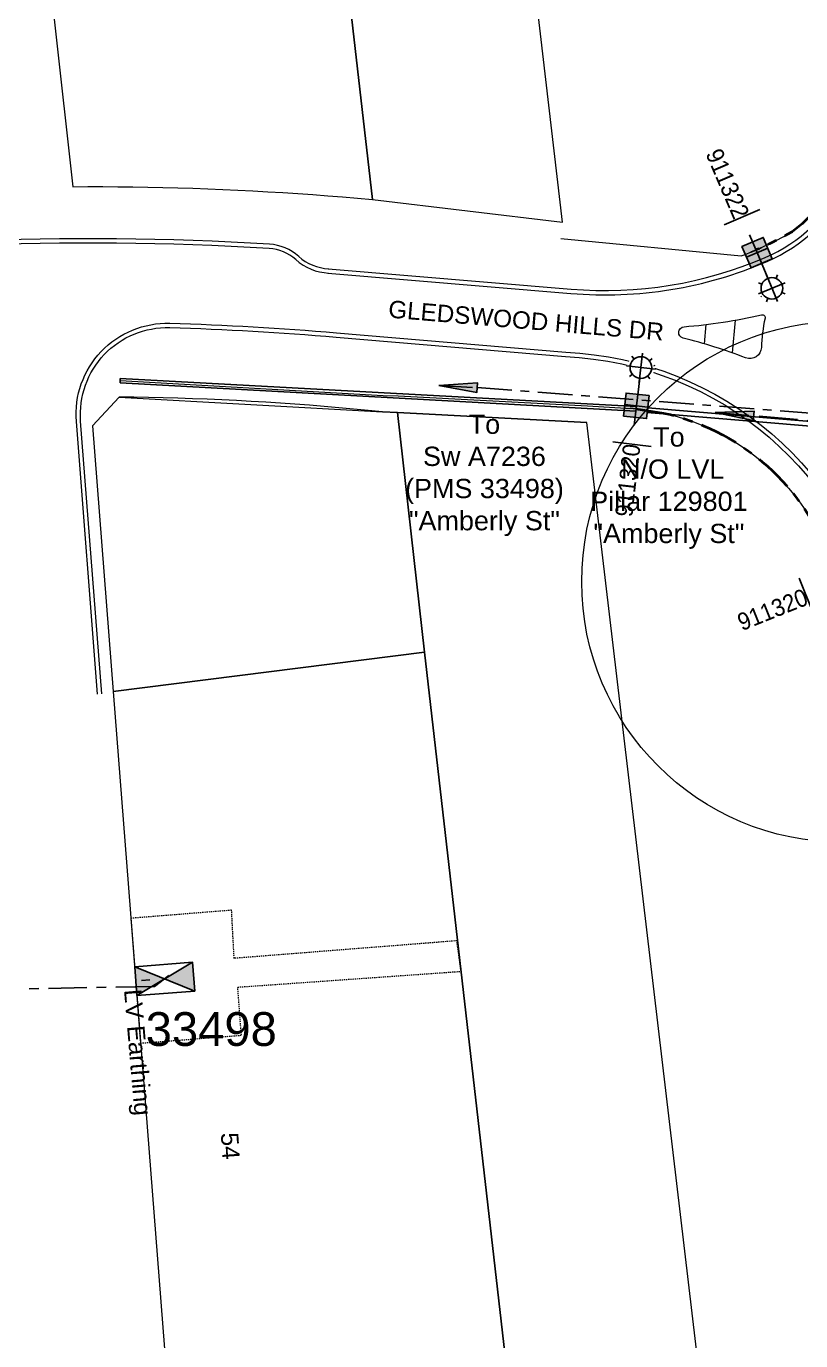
# Model space of a CAD drawing. Header units: metres. Extents: x 294745 to 296284, y 6233060 to 6235519.
# Drawn here: x 294897 to 294977.2, y 6233991.7 to 6234127.9 of the extents above; entities that cross this region are included whole.
import ezdxf
from ezdxf.enums import TextEntityAlignment as Align

# ---------------------------------------------------------------- set-up
doc = ezdxf.new("R2010")
doc.units = ezdxf.units.M
doc.set_wipeout_variables(frame=1)
for name, pattern in [('Cable Exist UG', [7, 4, -1, 1, -1]), ('DASHED', [19.05, 12.7, -6.35]), ('DOT', [6.35, 0, -6.35]), ('HIDDEN2', [0.1875, 0.125, -0.0625])]:
    doc.linetypes.add(name, pattern=pattern)
doc.layers.get('0').update_dxf_attribs({"color": 6})
doc.layers.get('Defpoints').update_dxf_attribs({"color": 250})
doc.layers.add('. Const Lines _SP', color=251, linetype='Continuous', lineweight=0, plot=False)
doc.layers.add('. Const Lines Circles _SP', color=251, linetype='Continuous', lineweight=0, plot=False)
doc.layers.add('. Const Trench (GIS)', color=7, linetype='Continuous', lineweight=0, true_color=0x990099, plot=False, transparency=0.3)
for name, color, linetype, lineweight in [('_User_HV_Final', 1, 'Continuous', 25), ('_User_LV_Exist', 5, 'Continuous', 25), ('_User_LV_Final', 5, 'Continuous', 25), ('Cadastre Land Parcels_SP_EXT', 118, 'Continuous', 15), ('Cadastre Other Property_SP_EXT', 86, 'DASHED', 15), ('Cadastre Road Names_SP_HV_LV_SL_EXT', 211, 'Continuous', 15), ('Mains_HV_EXT', 13, 'Continuous', 25), ('Mains_LV_EXT', 163, 'Continuous', 25)]:
    doc.layers.add(name, color=color, linetype=linetype, lineweight=lineweight)
for name, color, linetype in [('Duct_SP_EXT', 30, 'Continuous'), ('Equip_SP_SL_EXT', 7, 'Continuous'), ('Sub_SP_EXT', 7, 'Continuous'), ('Trench_SP_EXT', 7, 'Continuous'), ('UG_Details_SP_MISC', 7, 'Continuous')]:
    doc.layers.add(name, color=color, linetype=linetype)
doc.layers.add('Kerb_SP_Existing', color=254, linetype='Continuous', lineweight=13, transparency=0.5)
doc.styles.add('COLUMN_LABEL', font='arial.ttf', dxfattribs={"height": 2})
doc.styles.add('POLE_LABEL', font='arial.ttf', dxfattribs={"height": 2})
doc.styles.add('SL_LABEL', font='arial.ttf', dxfattribs={"height": 2})
doc.styles.get("Standard").update_dxf_attribs({"font": 'arial.ttf'})
doc.linetypes.add('Cable 3', pattern='A,5,-0.01,[">>",Standard,S=1.5,R=0,X=0,Y=-0.735],-2.4', length=7.41)

# ---------------------------------------------------------------- blocks, each defined once
blk = doc.blocks.new('SUB_PADMOUNT_EXT')
h = blk.add_hatch(color=256)
h.dxf.hatch_style = 1
h.paths.add_polyline_path([(-3, 1.5), (-3, -1.5), (0, 0)])
h = blk.add_hatch(color=256)
h.dxf.hatch_style = 1
h.paths.add_polyline_path([(3, 1.5), (0, 0), (3, -1.5)])
for p, q in [((-3, 1.5), (3, -1.5)), ((3, 1.5), (-3, -1.5))]:
    blk.add_line(p, q)
at = {"linetype": 'Continuous'}
blk.add_lwpolyline([(-3, -1.5), (3, -1.5), (3, 1.5), (-3, 1.5)], close=True, dxfattribs=at)
at = {"flags": 8}
blk.add_attdef('ASSET_NUM', text='', height=2.5, dxfattribs=at).set_placement((0, 5), align=Align.MIDDLE_CENTER)
for tag, flags, p in [('STREET_CODE', 9, (1.5, 0)), ('OPERATING_VOLTAGE', 9, (1.5, -0.4)), ('ORIENTATION', 9, (1.5, -0.6)), ('OWNED_BY', 9, (1.5, -0.8)), ('OPERATED_BY', 9, (1.5, -1)), ('CONSTRUCTED_VOLTAGE', 9, (1.5, -1.4)), ('NO_PHASES', 9, (1.5, -0.2)), ('MAINTAINED_BY', 9, (1.5, -1.2)), ('SECONDARY_VOLTAGE', 9, (1.5, -1.6)), ('STATE', 9, (1.5, -1.8)), ('SUBSTATION_TYPE', 9, (1.5, -2.2)), ('SUBURB', 9, (1.5, -2.8)), ('PARENT', 9, (1.5, -2)), ('USAGE', 9, (1.5, -2.4)), ('LEGEND', 9, (1.5, -2.6)), ('STREETNAME', 9, (1.5, -3)), ('Z', 1, (1.5, -3.6)), ('LOCATION', 9, (1.5, -3.2)), ('NOTES', 9, (1.5, -3.4))]:
    blk.add_attdef(tag, text='', height=0.2, dxfattribs=dict(flags=flags)).set_placement(p, align=Align.MIDDLE_LEFT)
blk = doc.blocks.new('*U121')
blk.add_hatch(color=256).paths.add_polyline_path([(1.2, 1.2), (-1.2, 1.2), (-1.2, -1.2), (1.2, -1.2)])
blk.add_lwpolyline([(-1.2, 1.2), (-1.2, -1.2), (1.2, -1.2), (1.2, 1.2)], close=True)
at = {"layer": 'Defpoints', "flags": 128}
for points in [[(4, 2), (4, -2)], [(0, 1.2), (0, -1.2)], [(0, 0), (2, 0)], [(0.3, 0.6), (0.3, -0.6)]]:
    blk.add_lwpolyline(points, dxfattribs=at)
at = {"style": 'COLUMN_LABEL', "width": 0.9, "flags": 8}
blk.add_attdef('ASSET_NUM', text='', height=1.8, rotation=360, dxfattribs=at).set_placement((4, 2), align=Align.MIDDLE_LEFT)
at = {"flags": 1}
blk.add_attdef('Z', (-2.35, -1.81), '', height=0.2, rotation=270, dxfattribs=at)
at = {"flags": 9}
for tag, p in [('NOTES', (-2, -1.81)), ('SUBURB', (-1.8, -1.81)), ('STREETNAME', (-1.6, -1.81)), ('LOCATION', (-1.4, -1.81)), ('LEGEND', (-1.2, -1.81)), ('USAGE', (-1, -1.81)), ('STATE', (-0.8, -1.81)), ('OWNED_BY', (-0.6, -1.81)), ('COLUMN_TYPE', (-0.4, -1.81))]:
    blk.add_attdef(tag, text='', height=0.2, rotation=270, dxfattribs=at).set_placement(p, align=Align.MIDDLE_LEFT)
for tag, style, p in [('STREET_CODE', 'COLUMN_LABEL', (-0.2, -1.81)), ('STRUCTURE_PLANT_NUMBER', 'POLE_LABEL', (0.03, -1.81))]:
    blk.add_attdef(tag, text='', height=0.2, rotation=270, dxfattribs=dict(at, style=style)).set_placement(p, align=Align.MIDDLE_LEFT)
blk = doc.blocks.new('*U153')
h = blk.add_hatch(color=256)
h.dxf.hatch_style = 1
h.paths.add_polyline_path([(-4, 0.12), (-0.02, -0.5), (0.02, 0.5)])
blk.add_line((-0.5, 0.02), (-4, 0.12))
at = {"flags": 128}
blk.add_lwpolyline([(-4, 0.12), (-0.02, -0.5), (0.02, 0.5)], close=True, dxfattribs=at)
blk.add_circle((0, 0), 0.0001)
blk = doc.blocks.new('ARROW')
h = blk.add_hatch(color=256)
h.dxf.hatch_style = 1
h.paths.add_polyline_path([(-4, 0.0001), (0, -0.4999), (0, 0.5001)])
blk.add_line((-0.5, 0.0001), (-4, 0.0001))
at = {"flags": 128}
blk.add_lwpolyline([(-4, 0.0001), (0, -0.4999), (0, 0.5001)], close=True, dxfattribs=at)
blk.add_circle((0, 0.0001), 0.0001)
blk = doc.blocks.new('*U259')
for tag, height, rotation, flags, p in [('LNUMBER', 1, 175.6221, 8, (-6.27, 9.3)), ('CONSTRUCTED_VOLTAGE', 0.01, 270, 9, (-0.01, 0)), ('CONTROL_TYPE', 0.01, 270, 9, (-0.01, 0)), ('LANTERN_PURPOSE', 0.01, 270, 9, (-0.01, 0)), ('LANTERN_TYPE', 0.01, 270, 9, (-0.01, 0)), ('NO_PHASES', 0.01, 270, 9, (-0.01, 0)), ('OPERATING_VOLTAGE', 0.01, 270, 9, (-0.01, 0)), ('ORIENTATION', 0.01, 270, 9, (-0.01, 0)), ('OWNED_BY', 0.01, 270, 9, (-0.01, 0)), ('STATE', 0.01, 270, 9, (-0.01, 0)), ('USAGE', 0.01, 270, 9, (-0.01, 0)), ('CEXIST', 0.01, 270, 9, (-0.01, 0)), ('CNEW', 0.01, 270, 9, (-0.01, 0)), ('CNUMBER', 0.01, 270, 9, (-0.01, 0)), ('CREMOVE', 0.01, 270, 9, (-0.01, 0)), ('CREPLACE', 0.01, 270, 9, (-0.01, 0)), ('LKINGHEIGHT', 0.01, 270, 9, (-0.01, 0)), ('LBRACKET', 0.01, 270, 9, (-0.01, 0)), ('LBRACKETVOCAB', 0.01, 270, 9, (-0.01, 0)), ('LCATEGORY', 0.01, 270, 9, (-0.01, 0)), ('LCHARGE1', 0.01, 270, 9, (-0.01, 0)), ('LCHARGE1PERCENT', 0.01, 270, 9, (-0.01, 0)), ('LCHARGE2', 0.01, 270, 9, (-0.01, 0)), ('LCHARGE2PERCENT', 0.01, 270, 9, (-0.01, 0)), ('LCHARGE3', 0.01, 270, 9, (-0.01, 0)), ('LCHARGE3PERCENT', 0.01, 270, 9, (-0.01, 0)), ('LEXIST', 0.01, 270, 9, (-0.01, 0)), ('LLAMP', 0.01, 270, 9, (-0.01, 0)), ('LLAMPVOCAB', 0.01, 270, 9, (-0.01, 0)), ('LMAST', 0.01, 270, 9, (-0.01, 0)), ('LMASTVOCAB', 0.01, 270, 9, (-0.01, 0)), ('LNEW', 0.01, 270, 9, (-0.01, 0)), ('LANTNUMBER', 0.01, 270, 9, (-0.01, 0)), ('LOUTREACH', 0.01, 270, 9, (-0.01, 0)), ('LOUTREACHVOCAB', 0.01, 270, 9, (-0.01, 0)), ('LRATECODE', 0.01, 270, 9, (-0.01, 0)), ('LREMOVE', 0.01, 270, 9, (-0.01, 0)), ('LREPLACE', 0.01, 270, 9, (-0.01, 0)), ('LTYPE', 0.01, 270, 9, (-0.01, 0)), ('LTYPEVOCAB', 0.01, 270, 9, (-0.01, 0)), ('LEGEND', 0.01, 270, 9, (-0.01, 0)), ('SUBURB', 0.01, 270, 9, (-0.01, 0)), ('STREETNAME', 0.01, 270, 9, (-0.01, 0)), ('LOCATION', 0.01, 270, 9, (-0.01, 0)), ('NOTES', 0.01, 270, 9, (-0.01, 0)), ('MAINTAINED_BY', 0.01, 270, 9, (-0.01, 0))]:
    blk.add_attdef(tag, text='', height=height, rotation=rotation, dxfattribs=dict(flags=flags)).set_placement(p, align=Align.MIDDLE_LEFT)
at = {"style": 'SL_LABEL', "flags": 9}
blk.add_attdef('STREET_CODE', text='', height=0.001, rotation=270, dxfattribs=at).set_placement((0, 0), align=Align.MIDDLE_LEFT)
for tag, height, flags in [('OPERATED_BY', 0.01, 9), ('Z', 0.001, 1)]:
    blk.add_attdef(tag, (-0.01, 0), '', height=height, rotation=270, dxfattribs=dict(flags=flags))
at = {"linetype": 'DOT'}
blk.add_wipeout([(-1.86, 7.96), (-2.38, 6.93), (-3.47, 6.58), (-4.49, 7.1), (-4.85, 8.19), (-4.33, 9.21), (-3.24, 9.57), (-2.22, 9.05)], dxfattribs=at)
for p, q in [((-3.47, 6.58), (-3.24, 9.57)), ((-3.27, 9.2), (-3.24, 9.57)), ((-1.86, 7.96), (-4.85, 8.19)), ((-4.48, 8.16), (-4.85, 8.19)), ((-4.33, 9.21), (-4.09, 8.93)), ((-2.22, 9.05), (-2.5, 8.81)), ((-4.49, 7.1), (-4.21, 7.34)), ((-3.47, 6.58), (-3.44, 6.95)), ((-2.38, 6.93), (-2.62, 7.22)), ((0.63, 7.77), (-2.23, 7.99))]:
    blk.add_line(p, q)
at = {"linetype": 'DOT', "flags": 128}
blk.add_lwpolyline([(-1.86, 7.96), (-2.38, 6.93), (-3.47, 6.58), (-4.49, 7.1), (-4.85, 8.19), (-4.33, 9.21), (-3.24, 9.57), (-2.22, 9.05), (-1.86, 7.96)], close=True, dxfattribs=at)
blk.add_circle((-3.35, 8.07), 1.12)
blk = doc.blocks.new('*U260')
for tag, height, rotation, flags, p in [('LNUMBER', 1, 24.6832, 8, (7.41, 9.78)), ('CONSTRUCTED_VOLTAGE', 0.01, 270, 9, (-0.01, 0)), ('CONTROL_TYPE', 0.01, 270, 9, (-0.01, 0)), ('LANTERN_PURPOSE', 0.01, 270, 9, (-0.01, 0)), ('LANTERN_TYPE', 0.01, 270, 9, (-0.01, 0)), ('NO_PHASES', 0.01, 270, 9, (-0.01, 0)), ('OPERATING_VOLTAGE', 0.01, 270, 9, (-0.01, 0)), ('ORIENTATION', 0.01, 270, 9, (-0.01, 0)), ('OWNED_BY', 0.01, 270, 9, (-0.01, 0)), ('STATE', 0.01, 270, 9, (-0.01, 0)), ('USAGE', 0.01, 270, 9, (-0.01, 0)), ('CEXIST', 0.01, 270, 9, (-0.01, 0)), ('CNEW', 0.01, 270, 9, (-0.01, 0)), ('CNUMBER', 0.01, 270, 9, (-0.01, 0)), ('CREMOVE', 0.01, 270, 9, (-0.01, 0)), ('CREPLACE', 0.01, 270, 9, (-0.01, 0)), ('LKINGHEIGHT', 0.01, 270, 9, (-0.01, 0)), ('LBRACKET', 0.01, 270, 9, (-0.01, 0)), ('LBRACKETVOCAB', 0.01, 270, 9, (-0.01, 0)), ('LCATEGORY', 0.01, 270, 9, (-0.01, 0)), ('LCHARGE1', 0.01, 270, 9, (-0.01, 0)), ('LCHARGE1PERCENT', 0.01, 270, 9, (-0.01, 0)), ('LCHARGE2', 0.01, 270, 9, (-0.01, 0)), ('LCHARGE2PERCENT', 0.01, 270, 9, (-0.01, 0)), ('LCHARGE3', 0.01, 270, 9, (-0.01, 0)), ('LCHARGE3PERCENT', 0.01, 270, 9, (-0.01, 0)), ('LEXIST', 0.01, 270, 9, (-0.01, 0)), ('LLAMP', 0.01, 270, 9, (-0.01, 0)), ('LLAMPVOCAB', 0.01, 270, 9, (-0.01, 0)), ('LMAST', 0.01, 270, 9, (-0.01, 0)), ('LMASTVOCAB', 0.01, 270, 9, (-0.01, 0)), ('LNEW', 0.01, 270, 9, (-0.01, 0)), ('LANTNUMBER', 0.01, 270, 9, (-0.01, 0)), ('LOUTREACH', 0.01, 270, 9, (-0.01, 0)), ('LOUTREACHVOCAB', 0.01, 270, 9, (-0.01, 0)), ('LRATECODE', 0.01, 270, 9, (-0.01, 0)), ('LREMOVE', 0.01, 270, 9, (-0.01, 0)), ('LREPLACE', 0.01, 270, 9, (-0.01, 0)), ('LTYPE', 0.01, 270, 9, (-0.01, 0)), ('LTYPEVOCAB', 0.01, 270, 9, (-0.01, 0)), ('LEGEND', 0.01, 270, 9, (-0.01, 0)), ('SUBURB', 0.01, 270, 9, (-0.01, 0)), ('STREETNAME', 0.01, 270, 9, (-0.01, 0)), ('LOCATION', 0.01, 270, 9, (-0.01, 0)), ('NOTES', 0.01, 270, 9, (-0.01, 0)), ('MAINTAINED_BY', 0.01, 270, 9, (-0.01, 0))]:
    blk.add_attdef(tag, text='', height=height, rotation=rotation, dxfattribs=dict(flags=flags)).set_placement(p, align=Align.MIDDLE_LEFT)
at = {"style": 'SL_LABEL', "flags": 9}
blk.add_attdef('STREET_CODE', text='', height=0.001, rotation=270, dxfattribs=at).set_placement((0, 0), align=Align.MIDDLE_LEFT)
for tag, height, flags in [('OPERATED_BY', 0.01, 9), ('Z', 0.001, 1)]:
    blk.add_attdef(tag, (-0.01, 0), '', height=height, rotation=270, dxfattribs=dict(flags=flags))
at = {"linetype": 'DOT'}
blk.add_wipeout([(2.91, 8.81), (2.86, 9.96), (3.64, 10.8), (4.79, 10.85), (5.63, 10.06), (5.68, 8.92), (4.9, 8.08), (3.75, 8.03)], dxfattribs=at)
for p, q in [((2.86, 9.96), (3.21, 9.83)), ((2.91, 8.81), (5.63, 10.06)), ((3.64, 10.8), (4.9, 8.08)), ((3.64, 10.8), (3.8, 10.46)), ((4.79, 10.85), (4.66, 10.49)), ((5.29, 9.91), (5.63, 10.06)), ((0.63, 7.77), (3.25, 8.97)), ((3.75, 8.03), (3.88, 8.38)), ((4.74, 8.42), (4.9, 8.08)), ((5.68, 8.92), (5.32, 9.05))]:
    blk.add_line(p, q)
at = {"linetype": 'DOT', "flags": 128}
blk.add_lwpolyline([(2.91, 8.81), (2.86, 9.96), (3.64, 10.8), (4.79, 10.85), (5.63, 10.06), (5.68, 8.92), (4.9, 8.08), (3.75, 8.03), (2.91, 8.81)], close=True, dxfattribs=at)
blk.add_circle((4.27, 9.44), 1.12)

msp = doc.modelspace()

# ---------------------------------------------------------------- linework, layer by layer
at = {"layer": '. Const Lines _SP', "linetype": 'Continuous', "lineweight": 0, "flags": 128}
msp.add_lwpolyline([(294906.5964, 6234089.5016), (294933.8965, 6234087.9573), (294935.451, 6234087.9143), (294955.0487, 6234086.876)], dxfattribs=at)
at = {"layer": '. Const Lines Circles _SP', "lineweight": 0}
msp.add_circle((294981.5322, 6234070.3586), 27, dxfattribs=at)
at = {"layer": '. Const Trench (GIS)', "linetype": 'Continuous', "lineweight": 0, "flags": 128}
for points in [[(294952.3726, 6234105.9281), (294971.0504, 6234104.1265, 0.03757446), (294975.77, 6234106.2987, 0.10015999), (294978.3554, 6234108.5036, 0.0812376), (294985.5243, 6234122.1036), (294988.2359, 6234133.2974), (294988.8295, 6234135.7479), (294993.699, 6234193.6986)], [(294906.6924, 6234091.1989), (294933.968, 6234089.6559), (294935.5195, 6234089.613), (294955.1392, 6234088.5736), (294959.1219, 6234088.3612, -0.29233244), (294979.9202, 6234073.5533), (294990.4966, 6234047.0992), (294990.8481, 6234046.216), (294991.3526, 6234044.9849), (294991.8493, 6234043.7729), (294992.5232, 6234042.2784, 0.12928625), (295016.0398, 6234013.4561), (295029.4028, 6234004.1074), (295036.3608, 6233998.6695), (295040.2422, 6233995.418), (295044.0505, 6233992.0664), (295050.0742, 6233986.4024), (295053.7775, 6233984.6908)]]:
    msp.add_lwpolyline(points, format="xyb", dxfattribs=at)
at = {"layer": '_User_HV_Final', "linetype": 'Cable Exist UG', "ltscale": 0.9, "flags": 128}
msp.add_lwpolyline([(294943.7043, 6234090.4812), (295013.1952, 6234085.1385), (295030.292, 6234083.7975), (295039.4013, 6234083.2402)], dxfattribs=at)
at = {"layer": '_User_LV_Final', "linetype": 'Cable Exist UG'}
msp.add_lwpolyline([(295043.5602, 6234081.9542), (295011.7824, 6234084.2463), (294972.3461, 6234087.553), (294972.3461, 6234087.553)], dxfattribs=at)
at = {"layer": 'Cadastre Land Parcels_SP_EXT', "linetype": 'Continuous'}
for points in [[(294947.6811, 6234149.3543), (294957.6306, 6234150.6175), (294947.7902, 6234228.6817), (294947.6621, 6234229.7005), (294867.132, 6234322.5198), (294866.5843, 6234321.923), (294889.7834, 6234219.122), (294893.4663, 6234186.0508), (294898.0225, 6234145.1369), (294928.4368, 6234148.533), (294932.8566, 6234109.9675), (294952.5358, 6234107.6202), (294947.6811, 6234149.3543)], [(294928.4368, 6234148.533), (294898.0225, 6234145.1369), (294901.7988, 6234111.3068), (294903.3534, 6234111.3137), (294904.9081, 6234111.3117), (294906.4621, 6234111.3036), (294908.0172, 6234111.2866), (294909.5716, 6234111.2627), (294911.1254, 6234111.2307), (294912.6793, 6234111.1909), (294914.2334, 6234111.143), (294915.7869, 6234111.0872), (294917.3405, 6234111.0244), (294918.8934, 6234110.9536), (294920.4456, 6234110.8749), (294921.9981, 6234110.7882), (294923.5499, 6234110.6946), (294925.101, 6234110.592), (294926.6523, 6234110.4824), (294928.2021, 6234110.3648), (294929.7521, 6234110.2393), (294931.2998, 6234110.1068), (294932.8566, 6234109.9675), (294928.4368, 6234148.533)], [(294938.2317, 6234063.0695), (294935.451, 6234087.9143), (294933.8965, 6234087.9573), (294932.3848, 6234088.1105), (294930.8725, 6234088.2578), (294929.3587, 6234088.395), (294927.8443, 6234088.5243), (294926.33, 6234088.6456), (294924.8143, 6234088.7589), (294923.2987, 6234088.8643), (294921.7824, 6234088.9637), (294920.2655, 6234089.0531), (294918.748, 6234089.1346), (294917.2298, 6234089.2081), (294915.7117, 6234089.2736), (294914.1931, 6234089.3312), (294912.6745, 6234089.3828), (294911.1553, 6234089.4245), (294909.6364, 6234089.4581), (294908.1167, 6234089.4838), (294906.5964, 6234089.5016), (294903.8299, 6234086.5222), (294905.9782, 6234058.975), (294938.2317, 6234063.0695)]]:
    msp.add_lwpolyline(points, close=True, dxfattribs=at)
for points in [[(295022.5777, 6233632.936), (295022.506, 6233641.5084), (295035.7011, 6233758.1508), (294993.1249, 6233884.8692), (294992.0773, 6233889.597), (294985.0853, 6233921.163), (294984.4922, 6233925.5595), (294975.8814, 6233989.3742), (294966.7468, 6233988.1237), (294955.0487, 6234086.876), (294955.0487, 6234086.876), (294935.451, 6234087.9143), (294938.2317, 6234063.0695), (294946.9391, 6233987.0963), (294917.1665, 6233983.7718), (294927.2204, 6233895.6064), (294937.2361, 6233864.9434), (294962.8085, 6233786.6505), (294969.5824, 6233722.6756), (294969.6941, 6233721.6147), (294963.0422, 6233662.5895), (294958.6429, 6233623.3572)], [(294946.9391, 6233987.0963), (294938.2317, 6234063.0695), (294905.9782, 6234058.975), (294917.4419, 6233912.0936)]]:
    msp.add_lwpolyline(points, dxfattribs=at)
at = {"layer": 'Cadastre Other Property_SP_EXT', "linetype": 'HIDDEN2'}
msp.add_lwpolyline([(294907.7931, 6234035.4664), (294908.7948, 6234022.5298), (294919.256, 6234023.349), (294918.8851, 6234028.3382), (294942.0252, 6234029.971), (294941.5882, 6234033.1395), (294918.5066, 6234031.3175), (294918.2437, 6234036.3079), (294907.7931, 6234035.4664)], close=True, dxfattribs=at)
at = {"layer": 'Duct_SP_EXT'}
for p, q in [((294906.7054, 6234091.4385), (294906.6924, 6234091.1989)), ((294960.1729, 6234088.5313), (294906.7054, 6234091.4385)), ((294906.6794, 6234090.9592), (294906.6924, 6234091.1989)), ((294960.1469, 6234088.052), (294906.6794, 6234090.9592)), ((294960.1469, 6234088.052), (294960.1599, 6234088.2916)), ((294960.1729, 6234088.5313), (294960.1599, 6234088.2916)), ((294961.3306, 6234087.9048), (294961.3508, 6234088.1439)), ((294961.3306, 6234087.9048), (295010.4598, 6234083.7449)), ((294961.3711, 6234088.3831), (294961.3508, 6234088.1439)), ((294961.3711, 6234088.3831), (295010.5003, 6234084.2232))]:
    msp.add_line(p, q, dxfattribs=at)
at = {"layer": 'Kerb_SP_Existing'}
for points in [[(294953.3945, 6234100.2415, 0.12323022), (294973.7381, 6234103.5536, 0.17689057), (294982.2182, 6234111.5616, 0.09529432), (294988.3935, 6234133.5455)], [(294953.4321, 6234100.6899, 0.12323022), (294973.5601, 6234103.9669, 0.17689057), (294981.8157, 6234111.763, 0.09529432), (294987.9451, 6234133.5832, 0.09529432)], [(294953.4321, 6234100.6899, 0.12323022), (294973.5601, 6234103.9669, 0.17689057), (294981.8157, 6234111.763, 0.09529432), (294987.9451, 6234133.5832, 0.09529432)], [(294904.3552, 6234058.7135), (294902.1507, 6234086.9681, -0.44560513), (294911.8377, 6234097.1495, -0.01457045), (294929.1124, 6234096.1594, -0.01457045)], [(294965.0376, 6234095.6113, -0.85080084), (294965.1361, 6234096.7917, 0.03703272), (294973.1787, 6234098.0211, -0.55292751), (294973.5384, 6234097.6621, 0.04911969), (294973.1576, 6234094.648, -0.51781357), (294971.5264, 6234093.5613, 0.03096106), (294965.0376, 6234095.6113)], [(294965.0376, 6234095.6113, -0.85080084), (294965.1361, 6234096.7917, 0.03703272), (294973.1787, 6234098.0211, -0.55292751), (294973.5384, 6234097.6621, 0.04911969), (294973.1576, 6234094.648, -0.51781357), (294971.5264, 6234093.5613, 0.03096106), (294965.0376, 6234095.6113)], [(294904.8039, 6234058.7485), (294902.5993, 6234087.0031, -0.44560513), (294911.825, 6234096.6996, -0.01457045), (294929.0736, 6234095.7111)], [(294952.846, 6234093.7145), (294954.2834, 6234093.5937, -0.34731734), (294985.5533, 6234064.3224, 0.01310508), (294986.7083, 6234057.8292), (294986.7083, 6234057.8292), (294987.0936, 6234056.0619, 0.00901489), (294987.7404, 6234053.4733, 0.00892881), (294988.4726, 6234050.934, 0.00892881), (294989.295, 6234048.4225, 0.00573644), (294989.8705, 6234046.8251)], [(294952.846, 6234093.7145), (294954.2834, 6234093.5937, -0.34731734), (294985.5533, 6234064.3224, 0.01310508), (294986.7083, 6234057.8292), (294986.7083, 6234057.8292), (294987.0936, 6234056.0619, 0.00901489), (294987.7404, 6234053.4733, 0.00892881), (294988.4726, 6234050.934, 0.00892881), (294989.295, 6234048.4225, 0.00573644), (294989.8705, 6234046.8251)]]:
    msp.add_lwpolyline(points, format="xyb", dxfattribs=at)
for points in [[(294928.2063, 6234102.358), (294953.3945, 6234100.2415)], [(294928.244, 6234102.8065), (294953.4321, 6234100.6899)], [(294967.3898, 6234097.0106), (294967.2137, 6234095.0183)], [(294970.4414, 6234097.462), (294970.1416, 6234094.0705)], [(294929.0735, 6234095.7121), (294952.8462, 6234093.7164)], [(294929.1112, 6234096.1605), (294952.8838, 6234094.1648)]]:
    msp.add_lwpolyline(points, dxfattribs=at)
at = {"layer": 'Kerb_SP_Existing', "flags": 128}
msp.add_lwpolyline([(294952.8887, 6234094.1625), (294954.3211, 6234094.0422, -0.34731734), (294985.9983, 6234064.3896, 0.01309954), (294987.1486, 6234057.9224), (294987.5326, 6234056.1604, 0.00900556), (294988.1749, 6234053.5902, 0.00892881), (294988.9027, 6234051.0664, 0.00892881), (294989.7201, 6234048.5702, 0.00573644), (294990.2921, 6234046.9825)], format="xyb", dxfattribs=at)
at = {"layer": 'Kerb_SP_Existing'}
for centre, radius, start, end in [((294903.4914, 6233800.3168), 305.6, 86.496871, 98.376939), ((294903.4914, 6233800.3168), 305.15, 86.496871, 98.376939), ((294921.8589, 6234100.3551), 5, 48.101857, 86.496871), ((294921.8589, 6234100.3551), 4.55, 48.101857, 86.496871), ((294928.537, 6234107.7984), 5.45, 228.101857, 267.475189), ((294928.537, 6234107.7984), 5, 228.101857, 267.475189)]:
    msp.add_arc(centre, radius, start, end, dxfattribs=at)
at = {"layer": 'Mains_LV_EXT', "linetype": 'Cable Exist UG'}
msp.add_lwpolyline([(294911.753, 6234029.553), (294910.2543, 6234028.4169), (294897.0506, 6234028.1641)], dxfattribs=at)
at = {"layer": 'Trench_SP_EXT', "linetype": 'Cable Exist UG'}
msp.add_lwpolyline([(294908.8931, 6234029.0258), (294909.7654, 6234029.0821)], dxfattribs=at)
at = {"layer": 'UG_Details_SP_MISC', "color": 7, "linetype": 'Cable Exist UG', "lineweight": 40, "flags": 128}
for points in [[(294978.7003, 6234108.5549), (294978.4168, 6234108.5849, -0.1035315), (294975.77, 6234106.2987, -0.02553634), (294972.5965, 6234104.7445)], [(294960.1593, 6234088.2865), (294963.0087, 6234087.8423, -0.248557), (294979.9202, 6234073.5533), (294981.2436, 6234070.2432)]]:
    msp.add_lwpolyline(points, format="xyb", dxfattribs=at)

# ---------------------------------------------------------------- block references
at = {"layer": '_User_HV_Final', "rotation": 356.9673631737082}
msp.add_blockref('ARROW', (294943.7043, 6234090.4812), dxfattribs=at)
at = {"layer": '_User_LV_Final', "rotation": 356.9623602600096}
msp.add_blockref('*U153', (294972.3462, 6234087.5529), dxfattribs=at)
at = {"layer": 'Equip_SP_SL_EXT'}
ref = msp.add_blockref('*U121', (294972.7145, 6234104.4687), dxfattribs=dict(at, rotation=113.1670553618564))
ref.add_attrib('ASSET_NUM', '911322', dxfattribs={"layer": '0', "height": 1.8, "rotation": 113.167055, "style": 'COLUMN_LABEL', "text_generation_flag": 6, "width": 0.9}).set_placement((294971.1408, 6234108.1462), align=Align.MIDDLE_RIGHT)
ref = msp.add_blockref('*U121', (294960.1942, 6234088.5897), dxfattribs=dict(at, rotation=263.4323799697705))
ref.add_attrib('ASSET_NUM', '911320', dxfattribs={"layer": '0', "height": 1.8, "rotation": 263.43238, "style": 'COLUMN_LABEL', "text_generation_flag": 6, "width": 0.9}).set_placement((294959.7367, 6234084.6159), align=Align.MIDDLE_RIGHT)
ref = msp.add_blockref('*U121', (294981.5322, 6234070.3586), dxfattribs=dict(at, rotation=201.7916275138323))
ref.add_attrib('ASSET_NUM', '911320', dxfattribs={"layer": '0', "height": 1.8, "rotation": 201.791628, "style": 'COLUMN_LABEL', "text_generation_flag": 6, "width": 0.9}).set_placement((294977.8181, 6234068.8737), align=Align.MIDDLE_RIGHT)
at = {"layer": 'Sub_SP_EXT'}
ref = msp.add_blockref('SUB_PADMOUNT_EXT', (294911.3125, 6234029.1822), dxfattribs=dict(at, rotation=184.4627421234822))
ref.add_attrib('ASSET_NUM', '33498', dxfattribs={"layer": '0', "height": 3.5}).set_placement((294909.338, 6234025.7437), align=Align.TOP_LEFT)

# ---------------------------------------------------------------- texts
at = {"layer": '_User_HV_Final', "insert": (294944.4492, 6234081.3874), "char_height": 2, "attachment_point": 5}
msp.add_mtext('To\\PSw A7236\\P(PMS 33498)\\P"Amberly St"', dxfattribs=at)
at = {"layer": '_User_LV_Exist', "linetype": 'Cable 3', "insert": (294963.5723, 6234080.0631), "char_height": 2, "attachment_point": 5}
msp.add_mtext('To\\P N/O LVL \\PPillar 129801\\P"Amberly St"', dxfattribs=at)
at = {"layer": 'Cadastre Land Parcels_SP_EXT'}
msp.add_text('54', height=1.8, rotation=273.848179, dxfattribs=at).set_placement((294917.1263, 6234013.2084))
at = {"layer": 'Cadastre Road Names_SP_HV_LV_SL_EXT'}
msp.add_text('GLEDSWOOD HILLS DR', height=1.8, rotation=355.196727, dxfattribs=at).set_placement((294934.4288, 6234097.7483))
at = {"layer": 'Mains_HV_EXT'}
msp.add_text('LV Earthing', height=1.8, rotation=274.829009, dxfattribs=at).set_placement((294907.089, 6234028.049))

# ---------------------------------------------------------------- next in the draw order: block references
at = {"layer": 'UG_Details_SP_MISC', "rotation": 267.8102484807831}
for name, p in [('*U260', (294964.9764, 6234105.3993)), ('*U259', (294952.4772, 6234089.5178))]:
    msp.add_blockref(name, p, dxfattribs=at)

doc.saveas('drawing.dxf')
